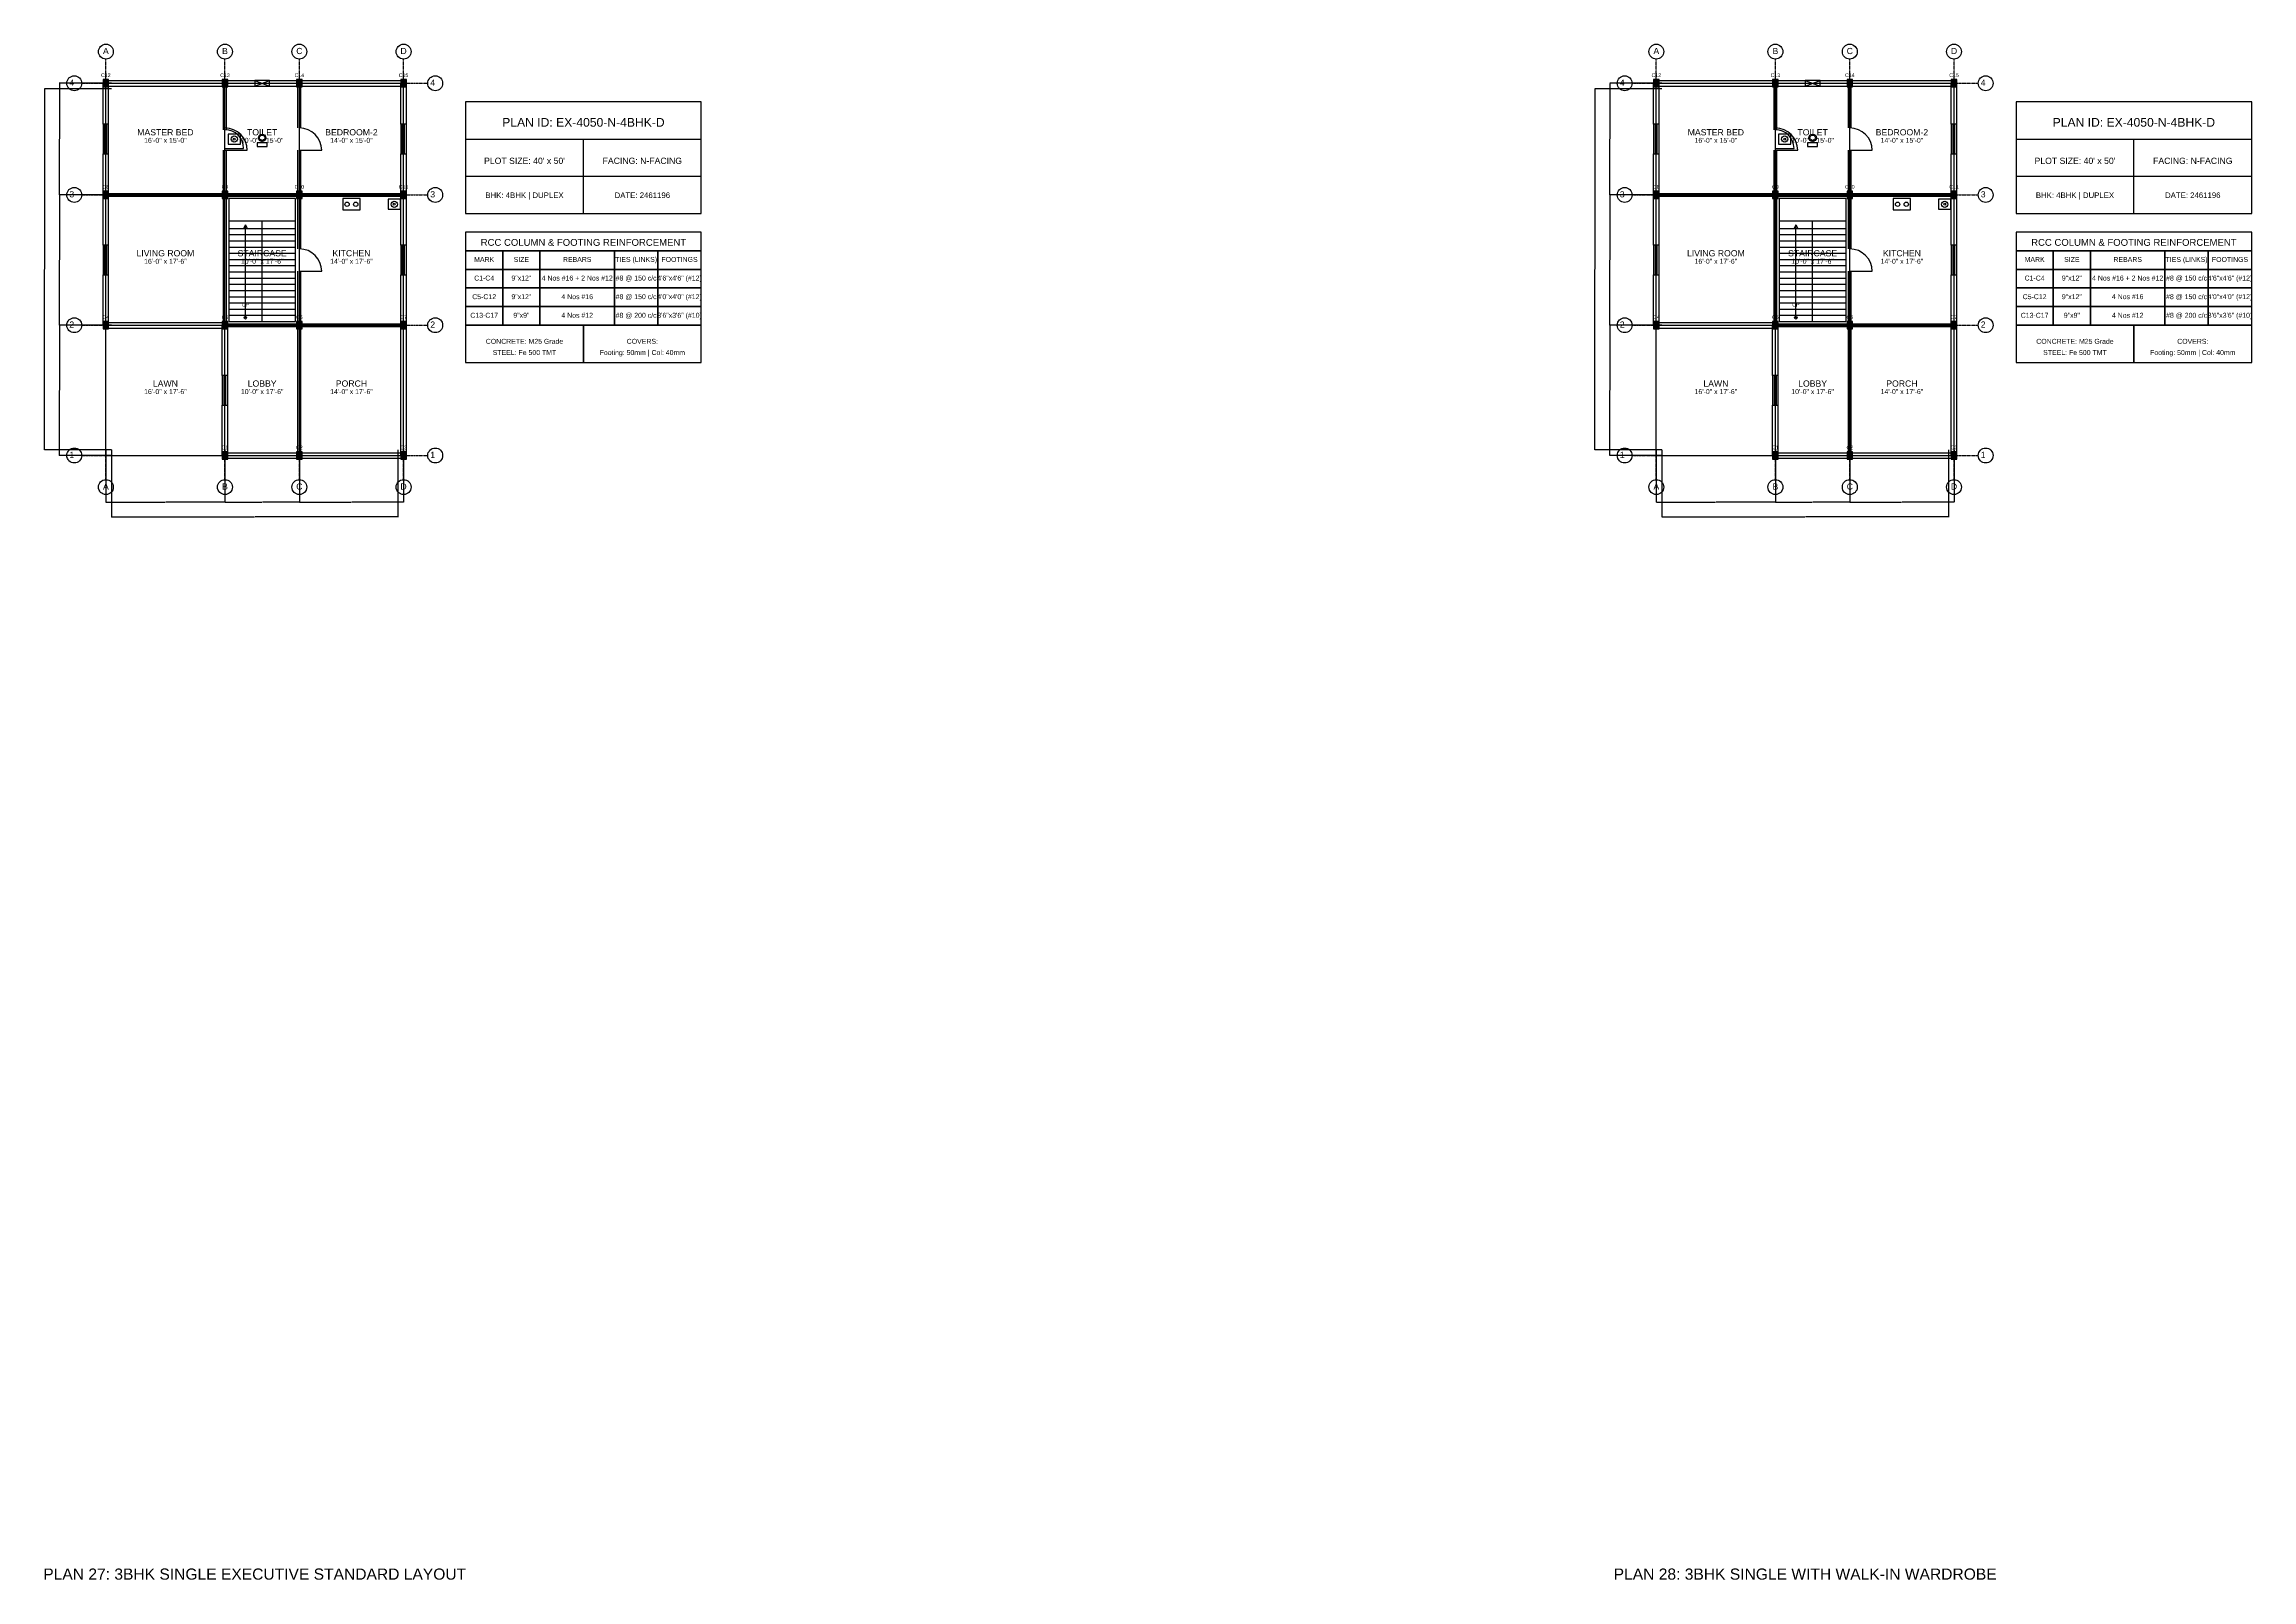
# Model space of a CAD drawing. Header units: inches. Extents: x -134 to 23580, y -99 to 23207.
# Drawn here: x 14900 to 18460, y 5688 to 8163 of the extents above; entities that cross this region are included whole.
import ezdxf
from ezdxf.enums import TextEntityAlignment as Align

# ---------------------------------------------------------------- set-up
doc = ezdxf.new("R2010")
doc.units = ezdxf.units.IN
doc.header["$MEASUREMENT"] = 0
doc.linetypes.add('CENTER', pattern=[2, 1.25, -0.25, 0.25, -0.25])
for name, color, linetype in [('A-COL-HATCH', 251, 'Continuous'), ('A-COLUMN', 1, 'Continuous'), ('A-DIM', 5, 'Continuous'), ('A-DOOR', 30, 'Continuous'), ('A-FIXTURE', 8, 'Continuous'), ('A-STAIR', 6, 'Continuous'), ('A-TEXT', 2, 'Continuous'), ('A-WALL-EXT', 7, 'Continuous'), ('A-WALL-INT', 9, 'Continuous'), ('A-WINDOW', 4, 'Continuous'), ('S-BEAM-FRAMING', 2, 'Continuous'), ('S-BUBBLE', 4, 'Continuous'), ('S-GRID-CENTER', 8, 'CENTER'), ('S-TABLE', 7, 'Continuous'), ('S-TEXT', 3, 'Continuous')]:
    doc.layers.add(name, color=color, linetype=linetype)
doc.styles.get("Standard").update_dxf_attribs({"font": 'arial.ttf'})
doc.dimstyles.get("Standard").update_dxf_attribs({"dimtxt": 0.18, "dimasz": 0.18, "dimexe": 0.18, "dimexo": 0.0625, "dimgap": 0.09, "dimtad": 0, "dimtih": 1, "dimtoh": 1, "dimdec": 4, "dimzin": 0, "dimdsep": 46, "dimtxsty": 'Standard', "dimcen": 0.09, "dimadec": 0, "dimazin": 0, "dimtfac": 1, "dimtdec": 4, "dimtofl": 0, "dimtmove": 0, "dimatfit": 3, "dimfxl": 1, "dimtolj": 1, "dimtzin": 0, "dimarcsym": 0})

# ---------------------------------------------------------------- blocks, each defined once
blk = doc.blocks.new('*D341')
at = {"layer": 'A-DIM', "color": 0, "lineweight": -2, "transparency": 16777216}
for p, q in [((15000, 7508.9), (15000, 7424.8)), ((15192, 7508.9), (15192, 7424.8)), ((15000.2, 7425), (15095.4, 7425)), ((15191.8, 7425), (15096.6, 7425))]:
    blk.add_line(p, q, dxfattribs=at)
at = {"layer": 'A-DIM', "color": 0, "transparency": 16777216}
for points in [[(15000.2, 7425), (15000.2, 7425), (15000, 7425)], [(15191.8, 7425), (15191.8, 7425), (15192, 7425)]]:
    blk.add_solid(points, dxfattribs=at)
at = {"layer": 'Defpoints', "color": 0, "transparency": 16777216}
for p in [(15000, 7509), (15192, 7509), (15192, 7425)]:
    blk.add_point(p, dxfattribs=at)
at = {"layer": 'A-DIM', "color": 0, "transparency": 16777216, "insert": (15096, 7425), "char_height": 0.18, "attachment_point": 5}
blk.add_mtext('\\A1;192.0000', dxfattribs=at)
blk = doc.blocks.new('*D342')
at = {"layer": 'A-DIM', "color": 0, "lineweight": -2, "transparency": 16777216}
for p, q in [((15192, 7508.9), (15192, 7424.8)), ((15312, 7508.9), (15312, 7424.8)), ((15192.2, 7425), (15251.4, 7425)), ((15311.8, 7425), (15252.6, 7425))]:
    blk.add_line(p, q, dxfattribs=at)
at = {"layer": 'A-DIM', "color": 0, "transparency": 16777216}
for points in [[(15192.2, 7425), (15192.2, 7425), (15192, 7425)], [(15311.8, 7425), (15311.8, 7425), (15312, 7425)]]:
    blk.add_solid(points, dxfattribs=at)
at = {"layer": 'Defpoints', "color": 0, "transparency": 16777216}
for p in [(15192, 7509), (15312, 7509), (15312, 7425)]:
    blk.add_point(p, dxfattribs=at)
at = {"layer": 'A-DIM', "color": 0, "transparency": 16777216, "insert": (15252, 7425), "char_height": 0.18, "attachment_point": 5}
blk.add_mtext('\\A1;120.0000', dxfattribs=at)
blk = doc.blocks.new('*D343')
at = {"layer": 'A-DIM', "color": 0, "lineweight": -2, "transparency": 16777216}
for p, q in [((15312, 7508.9), (15312, 7424.8)), ((15480, 7508.9), (15480, 7424.8)), ((15312.2, 7425), (15395.4, 7425)), ((15479.8, 7425), (15396.6, 7425))]:
    blk.add_line(p, q, dxfattribs=at)
at = {"layer": 'A-DIM', "color": 0, "transparency": 16777216}
for points in [[(15312.2, 7425), (15312.2, 7425), (15312, 7425)], [(15479.8, 7425), (15479.8, 7425), (15480, 7425)]]:
    blk.add_solid(points, dxfattribs=at)
at = {"layer": 'Defpoints', "color": 0, "transparency": 16777216}
for p in [(15312, 7509), (15480, 7509), (15480, 7425)]:
    blk.add_point(p, dxfattribs=at)
at = {"layer": 'A-DIM', "color": 0, "transparency": 16777216, "insert": (15396, 7425), "char_height": 0.18, "attachment_point": 5}
blk.add_mtext('\\A1;168.0000', dxfattribs=at)
blk = doc.blocks.new('*D344')
at = {"layer": 'A-DIM', "color": 0, "lineweight": -2, "transparency": 16777216}
for p, q in [((15009, 7508.9375), (15009, 7400.82)), ((15471, 7508.9375), (15471, 7400.82)), ((15009.18, 7401), (15239.393206, 7401)), ((15470.82, 7401), (15240.606794, 7401))]:
    blk.add_line(p, q, dxfattribs=at)
at = {"layer": 'A-DIM', "color": 0, "transparency": 16777216}
for points in [[(15009.18, 7401.03), (15009.18, 7400.97), (15009, 7401)], [(15470.82, 7401.03), (15470.82, 7400.97), (15471, 7401)]]:
    blk.add_solid(points, dxfattribs=at)
at = {"layer": 'Defpoints', "color": 0, "transparency": 16777216}
for p in [(15009, 7509), (15471, 7509), (15471, 7401)]:
    blk.add_point(p, dxfattribs=at)
at = {"layer": 'A-DIM', "color": 0, "transparency": 16777216, "insert": (15240, 7401), "char_height": 0.18, "attachment_point": 5}
blk.add_mtext('\\A1;462.0000', dxfattribs=at)
blk = doc.blocks.new('*D345')
at = {"layer": 'A-DIM', "color": 0, "lineweight": -2, "transparency": 16777216}
for p, q in [((15008.9, 7710), (14924.8, 7710)), ((14925, 7709.8), (14925, 7605.2)), ((14925, 7500.2), (14925, 7604.8)), ((15008.9, 7500), (14924.8, 7500))]:
    blk.add_line(p, q, dxfattribs=at)
at = {"layer": 'A-DIM', "color": 0, "transparency": 16777216}
for points in [[(14925, 7709.8), (14925, 7709.8), (14925, 7710)], [(14925, 7500.2), (14925, 7500.2), (14925, 7500)]]:
    blk.add_solid(points, dxfattribs=at)
at = {"layer": 'Defpoints', "color": 0, "transparency": 16777216}
for p in [(14925, 7710), (15009, 7710), (15009, 7500)]:
    blk.add_point(p, dxfattribs=at)
at = {"layer": 'A-DIM', "color": 0, "transparency": 16777216, "insert": (14925, 7605), "char_height": 0.18, "attachment_point": 5}
blk.add_mtext('\\A1;210.0000', dxfattribs=at)
blk = doc.blocks.new('*D346')
at = {"layer": 'A-DIM', "color": 0, "lineweight": -2, "transparency": 16777216}
for p, q in [((15008.9, 7920), (14924.8, 7920)), ((14925, 7919.8), (14925, 7815.2)), ((14925, 7710.2), (14925, 7814.8)), ((15008.9, 7710), (14924.8, 7710))]:
    blk.add_line(p, q, dxfattribs=at)
at = {"layer": 'A-DIM', "color": 0, "transparency": 16777216}
for points in [[(14925, 7919.8), (14925, 7919.8), (14925, 7920)], [(14925, 7710.2), (14925, 7710.2), (14925, 7710)]]:
    blk.add_solid(points, dxfattribs=at)
at = {"layer": 'Defpoints', "color": 0, "transparency": 16777216}
for p in [(14925, 7920), (15009, 7920), (15009, 7710)]:
    blk.add_point(p, dxfattribs=at)
at = {"layer": 'A-DIM', "color": 0, "transparency": 16777216, "insert": (14925, 7815), "char_height": 0.18, "attachment_point": 5}
blk.add_mtext('\\A1;210.0000', dxfattribs=at)
blk = doc.blocks.new('*D347')
at = {"layer": 'A-DIM', "color": 0, "lineweight": -2, "transparency": 16777216}
for p, q in [((15008.9, 8100), (14924.8, 8100)), ((14925, 8099.8), (14925, 8010.2)), ((14925, 7920.2), (14925, 8009.8)), ((15008.9, 7920), (14924.8, 7920))]:
    blk.add_line(p, q, dxfattribs=at)
at = {"layer": 'A-DIM', "color": 0, "transparency": 16777216}
for points in [[(14925, 8099.8), (14925, 8099.8), (14925, 8100)], [(14925, 7920.2), (14925, 7920.2), (14925, 7920)]]:
    blk.add_solid(points, dxfattribs=at)
at = {"layer": 'Defpoints', "color": 0, "transparency": 16777216}
for p in [(14925, 8100), (15009, 8100), (15009, 7920)]:
    blk.add_point(p, dxfattribs=at)
at = {"layer": 'A-DIM', "color": 0, "transparency": 16777216, "insert": (14925, 8010), "char_height": 0.18, "attachment_point": 5}
blk.add_mtext('\\A1;180.0000', dxfattribs=at)
blk = doc.blocks.new('*D348')
at = {"layer": 'A-DIM', "color": 0, "lineweight": -2, "transparency": 16777216}
for p, q in [((15008.9, 8091), (14900.8, 8091)), ((14901, 8090.8), (14901, 7800.2)), ((14901, 7509.2), (14901, 7799.8)), ((15008.9, 7509), (14900.8, 7509))]:
    blk.add_line(p, q, dxfattribs=at)
at = {"layer": 'A-DIM', "color": 0, "transparency": 16777216}
for points in [[(14901, 8090.8), (14901, 8090.8), (14901, 8091)], [(14901, 7509.2), (14901, 7509.2), (14901, 7509)]]:
    blk.add_solid(points, dxfattribs=at)
at = {"layer": 'Defpoints', "color": 0, "transparency": 16777216}
for p in [(14901, 8091), (15009, 8091), (15009, 7509)]:
    blk.add_point(p, dxfattribs=at)
at = {"layer": 'A-DIM', "color": 0, "transparency": 16777216, "insert": (14901, 7800), "char_height": 0.18, "attachment_point": 5}
blk.add_mtext('\\A1;582.0000', dxfattribs=at)
blk = doc.blocks.new('*D349')
at = {"layer": 'A-DIM', "color": 0, "lineweight": -2, "transparency": 16777216}
for p, q in [((17500, 7508.9), (17500, 7424.8)), ((17692, 7508.9), (17692, 7424.8)), ((17500.2, 7425), (17595.4, 7425)), ((17691.8, 7425), (17596.6, 7425))]:
    blk.add_line(p, q, dxfattribs=at)
at = {"layer": 'A-DIM', "color": 0, "transparency": 16777216}
for points in [[(17500.2, 7425), (17500.2, 7425), (17500, 7425)], [(17691.8, 7425), (17691.8, 7425), (17692, 7425)]]:
    blk.add_solid(points, dxfattribs=at)
at = {"layer": 'Defpoints', "color": 0, "transparency": 16777216}
for p in [(17500, 7509), (17692, 7509), (17692, 7425)]:
    blk.add_point(p, dxfattribs=at)
at = {"layer": 'A-DIM', "color": 0, "transparency": 16777216, "insert": (17596, 7425), "char_height": 0.18, "attachment_point": 5}
blk.add_mtext('\\A1;192.0000', dxfattribs=at)
blk = doc.blocks.new('*D350')
at = {"layer": 'A-DIM', "color": 0, "lineweight": -2, "transparency": 16777216}
for p, q in [((17692, 7508.9), (17692, 7424.8)), ((17812, 7508.9), (17812, 7424.8)), ((17692.2, 7425), (17751.4, 7425)), ((17811.8, 7425), (17752.6, 7425))]:
    blk.add_line(p, q, dxfattribs=at)
at = {"layer": 'A-DIM', "color": 0, "transparency": 16777216}
for points in [[(17692.2, 7425), (17692.2, 7425), (17692, 7425)], [(17811.8, 7425), (17811.8, 7425), (17812, 7425)]]:
    blk.add_solid(points, dxfattribs=at)
at = {"layer": 'Defpoints', "color": 0, "transparency": 16777216}
for p in [(17692, 7509), (17812, 7509), (17812, 7425)]:
    blk.add_point(p, dxfattribs=at)
at = {"layer": 'A-DIM', "color": 0, "transparency": 16777216, "insert": (17752, 7425), "char_height": 0.18, "attachment_point": 5}
blk.add_mtext('\\A1;120.0000', dxfattribs=at)
blk = doc.blocks.new('*D351')
at = {"layer": 'A-DIM', "color": 0, "lineweight": -2, "transparency": 16777216}
for p, q in [((17812, 7508.9), (17812, 7424.8)), ((17980, 7508.9), (17980, 7424.8)), ((17812.2, 7425), (17895.4, 7425)), ((17979.8, 7425), (17896.6, 7425))]:
    blk.add_line(p, q, dxfattribs=at)
at = {"layer": 'A-DIM', "color": 0, "transparency": 16777216}
for points in [[(17812.2, 7425), (17812.2, 7425), (17812, 7425)], [(17979.8, 7425), (17979.8, 7425), (17980, 7425)]]:
    blk.add_solid(points, dxfattribs=at)
at = {"layer": 'Defpoints', "color": 0, "transparency": 16777216}
for p in [(17812, 7509), (17980, 7509), (17980, 7425)]:
    blk.add_point(p, dxfattribs=at)
at = {"layer": 'A-DIM', "color": 0, "transparency": 16777216, "insert": (17896, 7425), "char_height": 0.18, "attachment_point": 5}
blk.add_mtext('\\A1;168.0000', dxfattribs=at)
blk = doc.blocks.new('*D352')
at = {"layer": 'A-DIM', "color": 0, "lineweight": -2, "transparency": 16777216}
for p, q in [((17509, 7508.9375), (17509, 7400.82)), ((17971, 7508.9375), (17971, 7400.82)), ((17509.18, 7401), (17739.393206, 7401)), ((17970.82, 7401), (17740.606794, 7401))]:
    blk.add_line(p, q, dxfattribs=at)
at = {"layer": 'A-DIM', "color": 0, "transparency": 16777216}
for points in [[(17509.18, 7401.03), (17509.18, 7400.97), (17509, 7401)], [(17970.82, 7401.03), (17970.82, 7400.97), (17971, 7401)]]:
    blk.add_solid(points, dxfattribs=at)
at = {"layer": 'Defpoints', "color": 0, "transparency": 16777216}
for p in [(17509, 7509), (17971, 7509), (17971, 7401)]:
    blk.add_point(p, dxfattribs=at)
at = {"layer": 'A-DIM', "color": 0, "transparency": 16777216, "insert": (17740, 7401), "char_height": 0.18, "attachment_point": 5}
blk.add_mtext('\\A1;462.0000', dxfattribs=at)
blk = doc.blocks.new('*D353')
at = {"layer": 'A-DIM', "color": 0, "lineweight": -2, "transparency": 16777216}
for p, q in [((17508.9, 7710), (17424.8, 7710)), ((17425, 7709.8), (17425, 7605.2)), ((17425, 7500.2), (17425, 7604.8)), ((17508.9, 7500), (17424.8, 7500))]:
    blk.add_line(p, q, dxfattribs=at)
at = {"layer": 'A-DIM', "color": 0, "transparency": 16777216}
for points in [[(17425, 7709.8), (17425, 7709.8), (17425, 7710)], [(17425, 7500.2), (17425, 7500.2), (17425, 7500)]]:
    blk.add_solid(points, dxfattribs=at)
at = {"layer": 'Defpoints', "color": 0, "transparency": 16777216}
for p in [(17425, 7710), (17509, 7710), (17509, 7500)]:
    blk.add_point(p, dxfattribs=at)
at = {"layer": 'A-DIM', "color": 0, "transparency": 16777216, "insert": (17425, 7605), "char_height": 0.18, "attachment_point": 5}
blk.add_mtext('\\A1;210.0000', dxfattribs=at)
blk = doc.blocks.new('*D354')
at = {"layer": 'A-DIM', "color": 0, "lineweight": -2, "transparency": 16777216}
for p, q in [((17508.9, 7920), (17424.8, 7920)), ((17425, 7919.8), (17425, 7815.2)), ((17425, 7710.2), (17425, 7814.8)), ((17508.9, 7710), (17424.8, 7710))]:
    blk.add_line(p, q, dxfattribs=at)
at = {"layer": 'A-DIM', "color": 0, "transparency": 16777216}
for points in [[(17425, 7919.8), (17425, 7919.8), (17425, 7920)], [(17425, 7710.2), (17425, 7710.2), (17425, 7710)]]:
    blk.add_solid(points, dxfattribs=at)
at = {"layer": 'Defpoints', "color": 0, "transparency": 16777216}
for p in [(17425, 7920), (17509, 7920), (17509, 7710)]:
    blk.add_point(p, dxfattribs=at)
at = {"layer": 'A-DIM', "color": 0, "transparency": 16777216, "insert": (17425, 7815), "char_height": 0.18, "attachment_point": 5}
blk.add_mtext('\\A1;210.0000', dxfattribs=at)
blk = doc.blocks.new('*D355')
at = {"layer": 'A-DIM', "color": 0, "lineweight": -2, "transparency": 16777216}
for p, q in [((17508.9, 8100), (17424.8, 8100)), ((17425, 8099.8), (17425, 8010.2)), ((17425, 7920.2), (17425, 8009.8)), ((17508.9, 7920), (17424.8, 7920))]:
    blk.add_line(p, q, dxfattribs=at)
at = {"layer": 'A-DIM', "color": 0, "transparency": 16777216}
for points in [[(17425, 8099.8), (17425, 8099.8), (17425, 8100)], [(17425, 7920.2), (17425, 7920.2), (17425, 7920)]]:
    blk.add_solid(points, dxfattribs=at)
at = {"layer": 'Defpoints', "color": 0, "transparency": 16777216}
for p in [(17425, 8100), (17509, 8100), (17509, 7920)]:
    blk.add_point(p, dxfattribs=at)
at = {"layer": 'A-DIM', "color": 0, "transparency": 16777216, "insert": (17425, 8010), "char_height": 0.18, "attachment_point": 5}
blk.add_mtext('\\A1;180.0000', dxfattribs=at)
blk = doc.blocks.new('*D356')
at = {"layer": 'A-DIM', "color": 0, "lineweight": -2, "transparency": 16777216}
for p, q in [((17508.9, 8091), (17400.8, 8091)), ((17401, 8090.8), (17401, 7800.2)), ((17401, 7509.2), (17401, 7799.8)), ((17508.9, 7509), (17400.8, 7509))]:
    blk.add_line(p, q, dxfattribs=at)
at = {"layer": 'A-DIM', "color": 0, "transparency": 16777216}
for points in [[(17401, 8090.8), (17401, 8090.8), (17401, 8091)], [(17401, 7509.2), (17401, 7509.2), (17401, 7509)]]:
    blk.add_solid(points, dxfattribs=at)
at = {"layer": 'Defpoints', "color": 0, "transparency": 16777216}
for p in [(17401, 8091), (17509, 8091), (17509, 7509)]:
    blk.add_point(p, dxfattribs=at)
at = {"layer": 'A-DIM', "color": 0, "transparency": 16777216, "insert": (17401, 7800), "char_height": 0.18, "attachment_point": 5}
blk.add_mtext('\\A1;582.0000', dxfattribs=at)

msp = doc.modelspace()

# ---------------------------------------------------------------- linework, layer by layer
at = {"layer": 'A-COL-HATCH'}
for points in [[(14995.5, 8094), (15004.5, 8094), (14995.5, 8106), (15004.5, 8106)], [(15187.5, 8094), (15196.5, 8094), (15187.5, 8106), (15196.5, 8106)], [(15307.5, 8094), (15316.5, 8094), (15307.5, 8106), (15316.5, 8106)], [(15475.5, 8094), (15484.5, 8094), (15475.5, 8106), (15484.5, 8106)], [(17495.5, 8094), (17504.5, 8094), (17495.5, 8106), (17504.5, 8106)], [(17687.5, 8094), (17696.5, 8094), (17687.5, 8106), (17696.5, 8106)], [(17807.5, 8094), (17816.5, 8094), (17807.5, 8106), (17816.5, 8106)], [(17975.5, 8094), (17984.5, 8094), (17975.5, 8106), (17984.5, 8106)], [(14995.5, 7914), (15004.5, 7914), (14995.5, 7926), (15004.5, 7926)], [(15187.5, 7914), (15196.5, 7914), (15187.5, 7926), (15196.5, 7926)], [(15307.5, 7914), (15316.5, 7914), (15307.5, 7926), (15316.5, 7926)], [(15475.5, 7914), (15484.5, 7914), (15475.5, 7926), (15484.5, 7926)], [(17495.5, 7914), (17504.5, 7914), (17495.5, 7926), (17504.5, 7926)], [(17687.5, 7914), (17696.5, 7914), (17687.5, 7926), (17696.5, 7926)], [(17807.5, 7914), (17816.5, 7914), (17807.5, 7926), (17816.5, 7926)], [(17975.5, 7914), (17984.5, 7914), (17975.5, 7926), (17984.5, 7926)], [(14995.5, 7704), (15004.5, 7704), (14995.5, 7716), (15004.5, 7716)], [(15187.5, 7704), (15196.5, 7704), (15187.5, 7716), (15196.5, 7716)], [(15307.5, 7704), (15316.5, 7704), (15307.5, 7716), (15316.5, 7716)], [(15475.5, 7704), (15484.5, 7704), (15475.5, 7716), (15484.5, 7716)], [(17495.5, 7704), (17504.5, 7704), (17495.5, 7716), (17504.5, 7716)], [(17687.5, 7704), (17696.5, 7704), (17687.5, 7716), (17696.5, 7716)], [(17807.5, 7704), (17816.5, 7704), (17807.5, 7716), (17816.5, 7716)], [(17975.5, 7704), (17984.5, 7704), (17975.5, 7716), (17984.5, 7716)], [(15187.5, 7494), (15196.5, 7494), (15187.5, 7506), (15196.5, 7506)], [(15307.5, 7494), (15316.5, 7494), (15307.5, 7506), (15316.5, 7506)], [(15475.5, 7494), (15484.5, 7494), (15475.5, 7506), (15484.5, 7506)], [(17687.5, 7494), (17696.5, 7494), (17687.5, 7506), (17696.5, 7506)], [(17807.5, 7494), (17816.5, 7494), (17807.5, 7506), (17816.5, 7506)], [(17975.5, 7494), (17984.5, 7494), (17975.5, 7506), (17984.5, 7506)]]:
    msp.add_solid(points, dxfattribs=at)
at = {"layer": 'A-COLUMN'}
for points in [[(14995.5, 8094), (15004.5, 8094), (15004.5, 8106), (14995.5, 8106)], [(15187.5, 8094), (15196.5, 8094), (15196.5, 8106), (15187.5, 8106)], [(15307.5, 8094), (15316.5, 8094), (15316.5, 8106), (15307.5, 8106)], [(15475.5, 8094), (15484.5, 8094), (15484.5, 8106), (15475.5, 8106)], [(17495.5, 8094), (17504.5, 8094), (17504.5, 8106), (17495.5, 8106)], [(17687.5, 8094), (17696.5, 8094), (17696.5, 8106), (17687.5, 8106)], [(17807.5, 8094), (17816.5, 8094), (17816.5, 8106), (17807.5, 8106)], [(17975.5, 8094), (17984.5, 8094), (17984.5, 8106), (17975.5, 8106)], [(14995.5, 7914), (15004.5, 7914), (15004.5, 7926), (14995.5, 7926)], [(15187.5, 7914), (15196.5, 7914), (15196.5, 7926), (15187.5, 7926)], [(15307.5, 7914), (15316.5, 7914), (15316.5, 7926), (15307.5, 7926)], [(15475.5, 7914), (15484.5, 7914), (15484.5, 7926), (15475.5, 7926)], [(17495.5, 7914), (17504.5, 7914), (17504.5, 7926), (17495.5, 7926)], [(17687.5, 7914), (17696.5, 7914), (17696.5, 7926), (17687.5, 7926)], [(17807.5, 7914), (17816.5, 7914), (17816.5, 7926), (17807.5, 7926)], [(17975.5, 7914), (17984.5, 7914), (17984.5, 7926), (17975.5, 7926)], [(14995.5, 7704), (15004.5, 7704), (15004.5, 7716), (14995.5, 7716)], [(15187.5, 7704), (15196.5, 7704), (15196.5, 7716), (15187.5, 7716)], [(15307.5, 7704), (15316.5, 7704), (15316.5, 7716), (15307.5, 7716)], [(15475.5, 7704), (15484.5, 7704), (15484.5, 7716), (15475.5, 7716)], [(17495.5, 7704), (17504.5, 7704), (17504.5, 7716), (17495.5, 7716)], [(17687.5, 7704), (17696.5, 7704), (17696.5, 7716), (17687.5, 7716)], [(17807.5, 7704), (17816.5, 7704), (17816.5, 7716), (17807.5, 7716)], [(17975.5, 7704), (17984.5, 7704), (17984.5, 7716), (17975.5, 7716)], [(15187.5, 7494), (15196.5, 7494), (15196.5, 7506), (15187.5, 7506)], [(15307.5, 7494), (15316.5, 7494), (15316.5, 7506), (15307.5, 7506)], [(15475.5, 7494), (15484.5, 7494), (15484.5, 7506), (15475.5, 7506)], [(17687.5, 7494), (17696.5, 7494), (17696.5, 7506), (17687.5, 7506)], [(17807.5, 7494), (17816.5, 7494), (17816.5, 7506), (17807.5, 7506)], [(17975.5, 7494), (17984.5, 7494), (17984.5, 7506), (17975.5, 7506)]]:
    msp.add_lwpolyline(points, close=True, dxfattribs=at)
at = {"layer": 'A-DOOR'}
for p, q in [((15192, 7995), (15222, 7995)), ((15192, 7992), (15228, 7992)), ((15312, 7992), (15348, 7992)), ((17692, 7995), (17722, 7995)), ((17692, 7992), (17728, 7992)), ((17812, 7992), (17848, 7992)), ((15312, 7797), (15348, 7797)), ((17812, 7797), (17848, 7797))]:
    msp.add_line(p, q, dxfattribs=at)
for centre, radius in [((15192, 7992), 36), ((15192, 7995), 30), ((15312, 7992), 36), ((17692, 7992), 36), ((17692, 7995), 30), ((17812, 7992), 36), ((15312, 7797), 36), ((17812, 7797), 36)]:
    msp.add_arc(centre, radius, 0, 90, dxfattribs=at)
at = {"layer": 'A-FIXTURE'}
for points in [[(15197, 8002), (15217, 8002), (15217, 8018), (15197, 8018)], [(17697, 8002), (17717, 8002), (17717, 8018), (17697, 8018)], [(15244, 7998), (15260, 7998), (15260, 8004), (15244, 8004)], [(17744, 7998), (17760, 7998), (17760, 8004), (17744, 8004)], [(15382, 7896), (15410, 7896), (15410, 7914), (15382, 7914)], [(15455, 7897), (15475, 7897), (15475, 7913), (15455, 7913)], [(17882, 7896), (17910, 7896), (17910, 7914), (17882, 7914)], [(17955, 7897), (17975, 7897), (17975, 7913), (17955, 7913)]]:
    msp.add_lwpolyline(points, close=True, dxfattribs=at)
for centre, radius in [((15207, 8010), 5), ((15207, 8010), 1.5), ((15252, 8012), 6), ((15252, 8012), 4.5), ((17707, 8010), 5), ((17707, 8010), 1.5), ((17752, 8012), 6), ((17752, 8012), 4.5), ((15389, 7905), 3.5), ((15403, 7905), 3.5), ((15465, 7905), 5), ((15465, 7905), 1.5), ((17889, 7905), 3.5), ((17903, 7905), 3.5), ((17965, 7905), 5), ((17965, 7905), 1.5)]:
    msp.add_circle(centre, radius, dxfattribs=at)
at = {"layer": 'A-STAIR'}
for p, q in [((15198, 7878), (15306, 7878)), ((15225, 7872), (15222, 7866)), ((15225, 7722), (15225, 7872)), ((15225, 7872), (15228, 7866)), ((15252, 7716), (15252, 7878)), ((17698, 7878), (17806, 7878)), ((17725, 7872), (17722, 7866)), ((17725, 7722), (17725, 7872)), ((17725, 7872), (17728, 7866)), ((17752, 7716), (17752, 7878)), ((15198, 7866), (15252, 7866)), ((15198, 7856), (15252, 7856)), ((15198, 7846), (15252, 7846)), ((15198, 7836), (15252, 7836)), ((15252, 7866), (15306, 7866)), ((15252, 7856), (15306, 7856)), ((15252, 7846), (15306, 7846)), ((15252, 7836), (15306, 7836)), ((17698, 7866), (17752, 7866)), ((17698, 7856), (17752, 7856)), ((17698, 7846), (17752, 7846)), ((17698, 7836), (17752, 7836)), ((17752, 7866), (17806, 7866)), ((17752, 7856), (17806, 7856)), ((17752, 7846), (17806, 7846)), ((17752, 7836), (17806, 7836)), ((15198, 7826), (15252, 7826)), ((15198, 7816), (15252, 7816)), ((15198, 7806), (15252, 7806)), ((15198, 7796), (15252, 7796)), ((15252, 7826), (15306, 7826)), ((15252, 7816), (15306, 7816)), ((15252, 7806), (15306, 7806)), ((15252, 7796), (15306, 7796)), ((17698, 7826), (17752, 7826)), ((17698, 7816), (17752, 7816)), ((17698, 7806), (17752, 7806)), ((17698, 7796), (17752, 7796)), ((17752, 7826), (17806, 7826)), ((17752, 7816), (17806, 7816)), ((17752, 7806), (17806, 7806)), ((17752, 7796), (17806, 7796)), ((15198, 7786), (15252, 7786)), ((15198, 7776), (15252, 7776)), ((15198, 7766), (15252, 7766)), ((15252, 7786), (15306, 7786)), ((15252, 7776), (15306, 7776)), ((15252, 7766), (15306, 7766)), ((17698, 7786), (17752, 7786)), ((17698, 7776), (17752, 7776)), ((17698, 7766), (17752, 7766)), ((17752, 7786), (17806, 7786)), ((17752, 7776), (17806, 7776)), ((17752, 7766), (17806, 7766)), ((15198, 7756), (15252, 7756)), ((15198, 7746), (15252, 7746)), ((15198, 7736), (15252, 7736)), ((15198, 7726), (15252, 7726)), ((15252, 7756), (15306, 7756)), ((15252, 7746), (15306, 7746)), ((15252, 7736), (15306, 7736)), ((15252, 7726), (15306, 7726)), ((17698, 7756), (17752, 7756)), ((17698, 7746), (17752, 7746)), ((17698, 7736), (17752, 7736)), ((17698, 7726), (17752, 7726)), ((17752, 7756), (17806, 7756)), ((17752, 7746), (17806, 7746)), ((17752, 7736), (17806, 7736)), ((17752, 7726), (17806, 7726))]:
    msp.add_line(p, q, dxfattribs=at)
for points in [[(15198, 7716), (15306, 7716), (15306, 7914), (15198, 7914)], [(17698, 7716), (17806, 7716), (17806, 7914), (17698, 7914)]]:
    msp.add_lwpolyline(points, close=True, dxfattribs=at)
for centre in [(15225, 7722), (17725, 7722)]:
    msp.add_circle(centre, 2, dxfattribs=at)
at = {"layer": 'A-WALL-EXT'}
for p, q in [((14995.5, 8034), (14995.5, 8100)), ((15000, 8104.5), (15192, 8104.5)), ((15000, 8095.5), (15192, 8095.5)), ((15004.5, 8034), (15004.5, 8100)), ((15192, 8104.5), (15240, 8104.5)), ((15192, 8095.5), (15240, 8095.5)), ((15264, 8104.5), (15312, 8104.5)), ((15264, 8095.5), (15312, 8095.5)), ((15312, 8104.5), (15480, 8104.5)), ((15312, 8095.5), (15480, 8095.5)), ((15475.5, 8034), (15475.5, 8100)), ((15484.5, 8034), (15484.5, 8100)), ((17495.5, 8034), (17495.5, 8100)), ((17500, 8104.5), (17692, 8104.5)), ((17500, 8095.5), (17692, 8095.5)), ((17504.5, 8034), (17504.5, 8100)), ((17692, 8104.5), (17740, 8104.5)), ((17692, 8095.5), (17740, 8095.5)), ((17764, 8104.5), (17812, 8104.5)), ((17764, 8095.5), (17812, 8095.5)), ((17812, 8104.5), (17980, 8104.5)), ((17812, 8095.5), (17980, 8095.5)), ((17975.5, 8034), (17975.5, 8100)), ((17984.5, 8034), (17984.5, 8100)), ((15580, 8010), (15960, 8010)), ((15770, 7890), (15770, 8010)), ((18080, 8010), (18460, 8010)), ((18270, 7890), (18270, 8010)), ((14995.5, 7920), (14995.5, 7986)), ((15004.5, 7920), (15004.5, 7986)), ((15475.5, 7920), (15475.5, 7986)), ((15484.5, 7920), (15484.5, 7986)), ((17495.5, 7920), (17495.5, 7986)), ((17504.5, 7920), (17504.5, 7986)), ((17975.5, 7920), (17975.5, 7986)), ((17984.5, 7920), (17984.5, 7986)), ((15580, 7950), (15960, 7950)), ((18080, 7950), (18460, 7950)), ((14995.5, 7839), (14995.5, 7920)), ((15004.5, 7839), (15004.5, 7920)), ((15475.5, 7839), (15475.5, 7920)), ((15484.5, 7839), (15484.5, 7920)), ((17495.5, 7839), (17495.5, 7920)), ((17504.5, 7839), (17504.5, 7920)), ((17975.5, 7839), (17975.5, 7920)), ((17984.5, 7839), (17984.5, 7920)), ((14995.5, 7710), (14995.5, 7791)), ((15004.5, 7710), (15004.5, 7791)), ((15475.5, 7710), (15475.5, 7791)), ((15484.5, 7710), (15484.5, 7791)), ((17495.5, 7710), (17495.5, 7791)), ((17504.5, 7710), (17504.5, 7791)), ((17975.5, 7710), (17975.5, 7791)), ((17984.5, 7710), (17984.5, 7791)), ((15000, 7714.5), (15192, 7714.5)), ((15000, 7705.5), (15192, 7705.5)), ((15187.5, 7629), (15187.5, 7710)), ((15196.5, 7629), (15196.5, 7710)), ((15475.5, 7500), (15475.5, 7710)), ((15484.5, 7500), (15484.5, 7710)), ((17500, 7714.5), (17692, 7714.5)), ((17500, 7705.5), (17692, 7705.5)), ((17687.5, 7629), (17687.5, 7710)), ((17696.5, 7629), (17696.5, 7710)), ((17975.5, 7500), (17975.5, 7710)), ((17984.5, 7500), (17984.5, 7710)), ((15187.5, 7500), (15187.5, 7581)), ((15196.5, 7500), (15196.5, 7581)), ((17687.5, 7500), (17687.5, 7581)), ((17696.5, 7500), (17696.5, 7581)), ((15192, 7504.5), (15312, 7504.5)), ((15192, 7495.5), (15312, 7495.5)), ((15312, 7504.5), (15480, 7504.5)), ((15312, 7495.5), (15480, 7495.5)), ((17692, 7504.5), (17812, 7504.5)), ((17692, 7495.5), (17812, 7495.5)), ((17812, 7504.5), (17980, 7504.5)), ((17812, 7495.5), (17980, 7495.5))]:
    msp.add_line(p, q, dxfattribs=at)
for points in [[(15580, 7890), (15960, 7890), (15960, 8070), (15580, 8070)], [(18080, 7890), (18460, 7890), (18460, 8070), (18080, 8070)]]:
    msp.add_lwpolyline(points, close=True, dxfattribs=at)
at = {"layer": 'A-WALL-INT'}
for p, q in [((15189.75, 8025), (15189.75, 8100)), ((15194.25, 8025), (15194.25, 8100)), ((15309.75, 8028), (15309.75, 8100)), ((15314.25, 8028), (15314.25, 8100)), ((17689.75, 8025), (17689.75, 8100)), ((17694.25, 8025), (17694.25, 8100)), ((17809.75, 8028), (17809.75, 8100)), ((17814.25, 8028), (17814.25, 8100)), ((15189.75, 7920), (15189.75, 7992)), ((15194.25, 7920), (15194.25, 7992)), ((15309.75, 7920), (15309.75, 7992)), ((15314.25, 7920), (15314.25, 7992)), ((17689.75, 7920), (17689.75, 7992)), ((17694.25, 7920), (17694.25, 7992)), ((17809.75, 7920), (17809.75, 7992)), ((17814.25, 7920), (17814.25, 7992)), ((15000, 7922.25), (15192, 7922.25)), ((15000, 7917.75), (15192, 7917.75)), ((15189.75, 7710), (15189.75, 7920)), ((15192, 7922.25), (15312, 7922.25)), ((15192, 7917.75), (15312, 7917.75)), ((15194.25, 7710), (15194.25, 7920)), ((15309.75, 7833), (15309.75, 7920)), ((15312, 7922.25), (15480, 7922.25)), ((15312, 7917.75), (15480, 7917.75)), ((15314.25, 7833), (15314.25, 7920)), ((17500, 7922.25), (17692, 7922.25)), ((17500, 7917.75), (17692, 7917.75)), ((17689.75, 7710), (17689.75, 7920)), ((17692, 7922.25), (17812, 7922.25)), ((17692, 7917.75), (17812, 7917.75)), ((17694.25, 7710), (17694.25, 7920)), ((17809.75, 7833), (17809.75, 7920)), ((17812, 7922.25), (17980, 7922.25)), ((17812, 7917.75), (17980, 7917.75)), ((17814.25, 7833), (17814.25, 7920)), ((15309.75, 7710), (15309.75, 7797)), ((15314.25, 7710), (15314.25, 7797)), ((17809.75, 7710), (17809.75, 7797)), ((17814.25, 7710), (17814.25, 7797)), ((15192, 7712.25), (15312, 7712.25)), ((15192, 7707.75), (15312, 7707.75)), ((15309.75, 7500), (15309.75, 7710)), ((15312, 7712.25), (15480, 7712.25)), ((15312, 7707.75), (15480, 7707.75)), ((15314.25, 7500), (15314.25, 7710)), ((17692, 7712.25), (17812, 7712.25)), ((17692, 7707.75), (17812, 7707.75)), ((17809.75, 7500), (17809.75, 7710)), ((17812, 7712.25), (17980, 7712.25)), ((17812, 7707.75), (17980, 7707.75)), ((17814.25, 7500), (17814.25, 7710))]:
    msp.add_line(p, q, dxfattribs=at)
at = {"layer": 'A-WINDOW'}
for p, q in [((15240, 8095.5), (15264, 8104.5)), ((15240, 8104.5), (15264, 8095.5)), ((17740, 8095.5), (17764, 8104.5)), ((17740, 8104.5), (17764, 8095.5)), ((14998.5, 7986), (14998.5, 8034)), ((15001.5, 7986), (15001.5, 8034)), ((15478.5, 7986), (15478.5, 8034)), ((15481.5, 7986), (15481.5, 8034)), ((17498.5, 7986), (17498.5, 8034)), ((17501.5, 7986), (17501.5, 8034)), ((17978.5, 7986), (17978.5, 8034)), ((17981.5, 7986), (17981.5, 8034)), ((14998.5, 7791), (14998.5, 7839)), ((15001.5, 7791), (15001.5, 7839)), ((15478.5, 7791), (15478.5, 7839)), ((15481.5, 7791), (15481.5, 7839)), ((17498.5, 7791), (17498.5, 7839)), ((17501.5, 7791), (17501.5, 7839)), ((17978.5, 7791), (17978.5, 7839)), ((17981.5, 7791), (17981.5, 7839)), ((15190.5, 7581), (15190.5, 7629)), ((15193.5, 7581), (15193.5, 7629)), ((17690.5, 7581), (17690.5, 7629)), ((17693.5, 7581), (17693.5, 7629))]:
    msp.add_line(p, q, dxfattribs=at)
for points in [[(15240, 8095.5), (15264, 8095.5), (15264, 8104.5), (15240, 8104.5)], [(17740, 8095.5), (17764, 8095.5), (17764, 8104.5), (17740, 8104.5)], [(14995.5, 7986), (15004.5, 7986), (15004.5, 8034), (14995.5, 8034)], [(15475.5, 7986), (15484.5, 7986), (15484.5, 8034), (15475.5, 8034)], [(17495.5, 7986), (17504.5, 7986), (17504.5, 8034), (17495.5, 8034)], [(17975.5, 7986), (17984.5, 7986), (17984.5, 8034), (17975.5, 8034)], [(14995.5, 7791), (15004.5, 7791), (15004.5, 7839), (14995.5, 7839)], [(15475.5, 7791), (15484.5, 7791), (15484.5, 7839), (15475.5, 7839)], [(17495.5, 7791), (17504.5, 7791), (17504.5, 7839), (17495.5, 7839)], [(17975.5, 7791), (17984.5, 7791), (17984.5, 7839), (17975.5, 7839)], [(15187.5, 7581), (15196.5, 7581), (15196.5, 7629), (15187.5, 7629)], [(17687.5, 7581), (17696.5, 7581), (17696.5, 7629), (17687.5, 7629)]]:
    msp.add_lwpolyline(points, close=True, dxfattribs=at)
at = {"layer": 'S-BEAM-FRAMING'}
for p, q in [((15000, 7500), (15000, 8100)), ((15000, 8100), (15480, 8100)), ((15192, 7500), (15192, 8100)), ((15312, 7500), (15312, 8100)), ((15480, 7500), (15480, 8100)), ((17500, 7500), (17500, 8100)), ((17500, 8100), (17980, 8100)), ((17692, 7500), (17692, 8100)), ((17812, 7500), (17812, 8100)), ((17980, 7500), (17980, 8100)), ((15000, 7920), (15480, 7920)), ((17500, 7920), (17980, 7920)), ((15000, 7710), (15480, 7710)), ((17500, 7710), (17980, 7710)), ((15000, 7500), (15480, 7500)), ((17500, 7500), (17980, 7500))]:
    msp.add_line(p, q, dxfattribs=at)
at = {"layer": 'S-BUBBLE'}
for centre in [(15000, 8151), (15192, 8151), (15312, 8151), (15480, 8151), (17500, 8151), (17692, 8151), (17812, 8151), (17980, 8151), (14949, 8100), (15531, 8100), (17449, 8100), (18031, 8100), (14949, 7920), (15531, 7920), (17449, 7920), (18031, 7920), (14949, 7710), (15531, 7710), (17449, 7710), (18031, 7710), (14949, 7500), (15531, 7500), (17449, 7500), (18031, 7500), (15000, 7449), (15192, 7449), (15312, 7449), (15480, 7449), (17500, 7449), (17692, 7449), (17812, 7449), (17980, 7449)]:
    msp.add_circle(centre, 12, dxfattribs=at)
at = {"layer": 'S-GRID-CENTER'}
for p, q in [((15000, 7461), (15000, 8139)), ((15192, 7461), (15192, 8139)), ((15312, 7461), (15312, 8139)), ((15480, 7461), (15480, 8139)), ((17500, 7461), (17500, 8139)), ((17692, 7461), (17692, 8139)), ((17812, 7461), (17812, 8139)), ((17980, 7461), (17980, 8139)), ((14961, 8100), (15519, 8100)), ((17461, 8100), (18019, 8100)), ((14961, 7920), (15519, 7920)), ((17461, 7920), (18019, 7920)), ((14961, 7710), (15519, 7710)), ((17461, 7710), (18019, 7710)), ((14961, 7500), (15519, 7500)), ((17461, 7500), (18019, 7500))]:
    msp.add_line(p, q, dxfattribs=at)
at = {"layer": 'S-TABLE'}
for points in [[(15580, 7830), (15960, 7830), (15960, 7860), (15580, 7860)], [(18080, 7830), (18460, 7830), (18460, 7860), (18080, 7860)], [(15580, 7800), (15640, 7800), (15640, 7830), (15580, 7830)], [(15580, 7770), (15640, 7770), (15640, 7800), (15580, 7800)], [(15640, 7800), (15700, 7800), (15700, 7830), (15640, 7830)], [(15640, 7770), (15700, 7770), (15700, 7800), (15640, 7800)], [(15700, 7800), (15820, 7800), (15820, 7830), (15700, 7830)], [(15700, 7770), (15820, 7770), (15820, 7800), (15700, 7800)], [(15820, 7800), (15890, 7800), (15890, 7830), (15820, 7830)], [(15820, 7770), (15890, 7770), (15890, 7800), (15820, 7800)], [(15890, 7800), (15960, 7800), (15960, 7830), (15890, 7830)], [(15890, 7770), (15960, 7770), (15960, 7800), (15890, 7800)], [(18080, 7800), (18140, 7800), (18140, 7830), (18080, 7830)], [(18080, 7770), (18140, 7770), (18140, 7800), (18080, 7800)], [(18140, 7800), (18200, 7800), (18200, 7830), (18140, 7830)], [(18140, 7770), (18200, 7770), (18200, 7800), (18140, 7800)], [(18200, 7800), (18320, 7800), (18320, 7830), (18200, 7830)], [(18200, 7770), (18320, 7770), (18320, 7800), (18200, 7800)], [(18320, 7800), (18390, 7800), (18390, 7830), (18320, 7830)], [(18320, 7770), (18390, 7770), (18390, 7800), (18320, 7800)], [(18390, 7800), (18460, 7800), (18460, 7830), (18390, 7830)], [(18390, 7770), (18460, 7770), (18460, 7800), (18390, 7800)], [(15580, 7740), (15640, 7740), (15640, 7770), (15580, 7770)], [(15640, 7740), (15700, 7740), (15700, 7770), (15640, 7770)], [(15700, 7740), (15820, 7740), (15820, 7770), (15700, 7770)], [(15820, 7740), (15890, 7740), (15890, 7770), (15820, 7770)], [(15890, 7740), (15960, 7740), (15960, 7770), (15890, 7770)], [(18080, 7740), (18140, 7740), (18140, 7770), (18080, 7770)], [(18140, 7740), (18200, 7740), (18200, 7770), (18140, 7770)], [(18200, 7740), (18320, 7740), (18320, 7770), (18200, 7770)], [(18320, 7740), (18390, 7740), (18390, 7770), (18320, 7770)], [(18390, 7740), (18460, 7740), (18460, 7770), (18390, 7770)], [(15580, 7710), (15640, 7710), (15640, 7740), (15580, 7740)], [(15640, 7710), (15700, 7710), (15700, 7740), (15640, 7740)], [(15700, 7710), (15820, 7710), (15820, 7740), (15700, 7740)], [(15820, 7710), (15890, 7710), (15890, 7740), (15820, 7740)], [(15890, 7710), (15960, 7710), (15960, 7740), (15890, 7740)], [(18080, 7710), (18140, 7710), (18140, 7740), (18080, 7740)], [(18140, 7710), (18200, 7710), (18200, 7740), (18140, 7740)], [(18200, 7710), (18320, 7710), (18320, 7740), (18200, 7740)], [(18320, 7710), (18390, 7710), (18390, 7740), (18320, 7740)], [(18390, 7710), (18460, 7710), (18460, 7740), (18390, 7740)], [(15580, 7650), (15770, 7650), (15770, 7710), (15580, 7710)], [(15770, 7650), (15960, 7650), (15960, 7710), (15770, 7710)], [(18080, 7650), (18270, 7650), (18270, 7710), (18080, 7710)], [(18270, 7650), (18460, 7650), (18460, 7710), (18270, 7710)]]:
    msp.add_lwpolyline(points, close=True, dxfattribs=at)

# ---------------------------------------------------------------- texts
at = {"layer": 'A-TEXT'}
for s, height, p in [('C12', 6, (15000, 8110)), ('C13', 6, (15192, 8110)), ('C14', 6, (15312, 8110)), ('C15', 6, (15480, 8110)), ('C12', 6, (17500, 8110)), ('C13', 6, (17692, 8110)), ('C14', 6, (17812, 8110)), ('C15', 6, (17980, 8110)), ('MASTER BED', 10, (15096, 8016)), ('16\'-0" x 15\'-0"', 8, (15096, 8004)), ('10\'-0" x 15\'-0"', 8, (15252, 8004)), ('TOILET', 10, (15252, 8016)), ('BEDROOM-2', 10, (15396, 8016)), ('14\'-0" x 15\'-0"', 8, (15396, 8004)), ('PLAN ID: EX-4050-N-4BHK-D', 14, (15770, 8030)), ('MASTER BED', 10, (17596, 8016)), ('16\'-0" x 15\'-0"', 8, (17596, 8004)), ('10\'-0" x 15\'-0"', 8, (17752, 8004)), ('TOILET', 10, (17752, 8016)), ('BEDROOM-2', 10, (17896, 8016)), ('14\'-0" x 15\'-0"', 8, (17896, 8004)), ('PLAN ID: EX-4050-N-4BHK-D', 14, (18270, 8030)), ("PLOT SIZE: 40' x 50'", 10, (15675, 7970)), ('FACING: N-FACING', 10, (15865, 7970)), ("PLOT SIZE: 40' x 50'", 10, (18175, 7970)), ('FACING: N-FACING', 10, (18365, 7970)), ('C8', 6, (15000, 7930)), ('C9', 6, (15192, 7930)), ('C10', 6, (15312, 7930)), ('C11', 6, (15480, 7930)), ('BHK: 4BHK | DUPLEX', 9, (15675, 7915)), ('DATE: 2461196', 9, (15865, 7915)), ('C8', 6, (17500, 7930)), ('C9', 6, (17692, 7930)), ('C10', 6, (17812, 7930)), ('C11', 6, (17980, 7930)), ('BHK: 4BHK | DUPLEX', 9, (18175, 7915)), ('DATE: 2461196', 9, (18365, 7915)), ('LIVING ROOM', 10, (15096, 7821)), ('16\'-0" x 17\'-6"', 8, (15096, 7809)), ('STAIRCASE', 10, (15252, 7821)), ('10\'-0" x 17\'-6"', 8, (15252, 7809)), ('14\'-0" x 17\'-6"', 8, (15396, 7809)), ('KITCHEN', 10, (15396, 7821)), ('LIVING ROOM', 10, (17596, 7821)), ('16\'-0" x 17\'-6"', 8, (17596, 7809)), ('STAIRCASE', 10, (17752, 7821)), ('10\'-0" x 17\'-6"', 8, (17752, 7809)), ('14\'-0" x 17\'-6"', 8, (17896, 7809)), ('KITCHEN', 10, (17896, 7821)), ('C4', 6, (15000, 7720)), ('C5', 6, (15192, 7720)), ('UP', 6, (15225, 7740)), ('C6', 6, (15312, 7720)), ('C7', 6, (15480, 7720)), ('C4', 6, (17500, 7720)), ('C5', 6, (17692, 7720)), ('UP', 6, (17725, 7740)), ('C6', 6, (17812, 7720)), ('C7', 6, (17980, 7720)), ('LAWN', 10, (15096, 7611)), ('LOBBY', 10, (15252, 7611)), ('PORCH', 10, (15396, 7611)), ('LAWN', 10, (17596, 7611)), ('LOBBY', 10, (17752, 7611)), ('PORCH', 10, (17896, 7611)), ('16\'-0" x 17\'-6"', 8, (15096, 7599)), ('10\'-0" x 17\'-6"', 8, (15252, 7599)), ('14\'-0" x 17\'-6"', 8, (15396, 7599)), ('16\'-0" x 17\'-6"', 8, (17596, 7599)), ('10\'-0" x 17\'-6"', 8, (17752, 7599)), ('14\'-0" x 17\'-6"', 8, (17896, 7599)), ('C1', 6, (15192, 7510)), ('C2', 6, (15312, 7510)), ('C3', 6, (15480, 7510)), ('C1', 6, (17692, 7510)), ('C2', 6, (17812, 7510)), ('C3', 6, (17980, 7510)), ('PLAN 27: 3BHK SINGLE EXECUTIVE STANDARD LAYOUT', 18, (15240, 5688)), ('PLAN 28: 3BHK SINGLE WITH WALK-IN WARDROBE', 18, (17740, 5688))]:
    msp.add_text(s, height=height, dxfattribs=at).set_placement(p, align=Align.CENTER)
at = {"layer": 'S-TEXT'}
for s, height, p in [('A', 10, (15000, 8147)), ('B', 10, (15192, 8147)), ('C', 10, (15312, 8147)), ('D', 10, (15480, 8147)), ('A', 10, (17500, 8147)), ('B', 10, (17692, 8147)), ('C', 10, (17812, 8147)), ('D', 10, (17980, 8147)), ('4', 10, (14945, 8096)), ('4', 10, (15527, 8096)), ('4', 10, (17445, 8096)), ('4', 10, (18027, 8096)), ('3', 10, (14945, 7916)), ('3', 10, (15527, 7916)), ('3', 10, (17445, 7916)), ('3', 10, (18027, 7916)), ('RCC COLUMN & FOOTING REINFORCEMENT', 11, (15770, 7838)), ('RCC COLUMN & FOOTING REINFORCEMENT', 11, (18270, 7838)), ('MARK', 8, (15610, 7812)), ('SIZE', 8, (15670, 7812)), ('REBARS', 8, (15760, 7812)), ('TIES (LINKS)', 8, (15855, 7812)), ('FOOTINGS', 8, (15925, 7812)), ('MARK', 8, (18110, 7812)), ('SIZE', 8, (18170, 7812)), ('REBARS', 8, (18260, 7812)), ('TIES (LINKS)', 8, (18355, 7812)), ('FOOTINGS', 8, (18425, 7812)), ('C1-C4', 8, (15610, 7782)), ('9"x12"', 8, (15670, 7782)), ('4 Nos #16 + 2 Nos #12', 8, (15760, 7782)), ('#8 @ 150 c/c', 8, (15855, 7782)), ('#8 @ 150 c/c', 8, (15855, 7752)), ('4\'6"x4\'6" (#12)', 8, (15925, 7782)), ('4\'0"x4\'0" (#12)', 8, (15925, 7752)), ('C1-C4', 8, (18110, 7782)), ('9"x12"', 8, (18170, 7782)), ('4 Nos #16 + 2 Nos #12', 8, (18260, 7782)), ('#8 @ 150 c/c', 8, (18355, 7782)), ('#8 @ 150 c/c', 8, (18355, 7752)), ('4\'6"x4\'6" (#12)', 8, (18425, 7782)), ('4\'0"x4\'0" (#12)', 8, (18425, 7752)), ('C13-C17', 8, (15610, 7722)), ('C5-C12', 8, (15610, 7752)), ('9"x12"', 8, (15670, 7752)), ('9"x9"', 8, (15670, 7722)), ('4 Nos #16', 8, (15760, 7752)), ('4 Nos #12', 8, (15760, 7722)), ('#8 @ 200 c/c', 8, (15855, 7722)), ('3\'6"x3\'6" (#10)', 8, (15925, 7722)), ('C13-C17', 8, (18110, 7722)), ('C5-C12', 8, (18110, 7752)), ('9"x12"', 8, (18170, 7752)), ('9"x9"', 8, (18170, 7722)), ('4 Nos #16', 8, (18260, 7752)), ('4 Nos #12', 8, (18260, 7722)), ('#8 @ 200 c/c', 8, (18355, 7722)), ('3\'6"x3\'6" (#10)', 8, (18425, 7722)), ('2', 10, (14945, 7706)), ('2', 10, (15527, 7706)), ('2', 10, (17445, 7706)), ('2', 10, (18027, 7706)), ('CONCRETE: M25 Grade', 8, (15675, 7680)), ('STEEL: Fe 500 TMT', 8, (15675, 7662)), ('Footing: 50mm | Col: 40mm', 8, (15865, 7662)), ('COVERS:', 8, (15865, 7680)), ('CONCRETE: M25 Grade', 8, (18175, 7680)), ('STEEL: Fe 500 TMT', 8, (18175, 7662)), ('Footing: 50mm | Col: 40mm', 8, (18365, 7662)), ('COVERS:', 8, (18365, 7680)), ('1', 10, (14945, 7496)), ('1', 10, (15527, 7496)), ('1', 10, (17445, 7496)), ('1', 10, (18027, 7496)), ('A', 10, (15000, 7445)), ('B', 10, (15192, 7445)), ('C', 10, (15312, 7445)), ('D', 10, (15480, 7445)), ('A', 10, (17500, 7445)), ('B', 10, (17692, 7445)), ('C', 10, (17812, 7445)), ('D', 10, (17980, 7445))]:
    msp.add_text(s, height=height, dxfattribs=at).set_placement(p, align=Align.CENTER)

# ---------------------------------------------------------------- dimensions: what is measured, and where the dimension line sits
at = {"layer": 'A-DIM'}
for base, p1, p2, picture, middle in [((14901, 8091), (15009, 7509), (15009, 8091), '*D348', (14901, 7800)), ((14925, 8100), (15009, 7920), (15009, 8100), '*D347', (14925, 8010)), ((17401, 8091), (17509, 7509), (17509, 8091), '*D356', (17401, 7800)), ((17425, 8100), (17509, 7920), (17509, 8100), '*D355', (17425, 8010)), ((14925, 7920), (15009, 7710), (15009, 7920), '*D346', (14925, 7815)), ((17425, 7920), (17509, 7710), (17509, 7920), '*D354', (17425, 7815)), ((14925, 7710), (15009, 7500), (15009, 7710), '*D345', (14925, 7605)), ((17425, 7710), (17509, 7500), (17509, 7710), '*D353', (17425, 7605))]:
    dim = msp.add_linear_dim(base=base, p1=p1, p2=p2, angle=90, dimstyle='Standard', dxfattribs=at)
    dim.commit()
    dim.dimension.update_dxf_attribs({"geometry": picture, "text_midpoint": middle})
for base, p1, p2, picture, middle in [((15192, 7425), (15000, 7509), (15192, 7509), '*D341', (15096, 7425)), ((15471, 7401), (15009, 7509), (15471, 7509), '*D344', (15240, 7401)), ((15312, 7425), (15192, 7509), (15312, 7509), '*D342', (15252, 7425)), ((15480, 7425), (15312, 7509), (15480, 7509), '*D343', (15396, 7425)), ((17692, 7425), (17500, 7509), (17692, 7509), '*D349', (17596, 7425)), ((17971, 7401), (17509, 7509), (17971, 7509), '*D352', (17740, 7401)), ((17812, 7425), (17692, 7509), (17812, 7509), '*D350', (17752, 7425)), ((17980, 7425), (17812, 7509), (17980, 7509), '*D351', (17896, 7425))]:
    dim = msp.add_linear_dim(base=base, p1=p1, p2=p2, dimstyle='Standard', dxfattribs=at)
    dim.commit()
    dim.dimension.update_dxf_attribs({"geometry": picture, "text_midpoint": middle})

doc.saveas('drawing.dxf')
